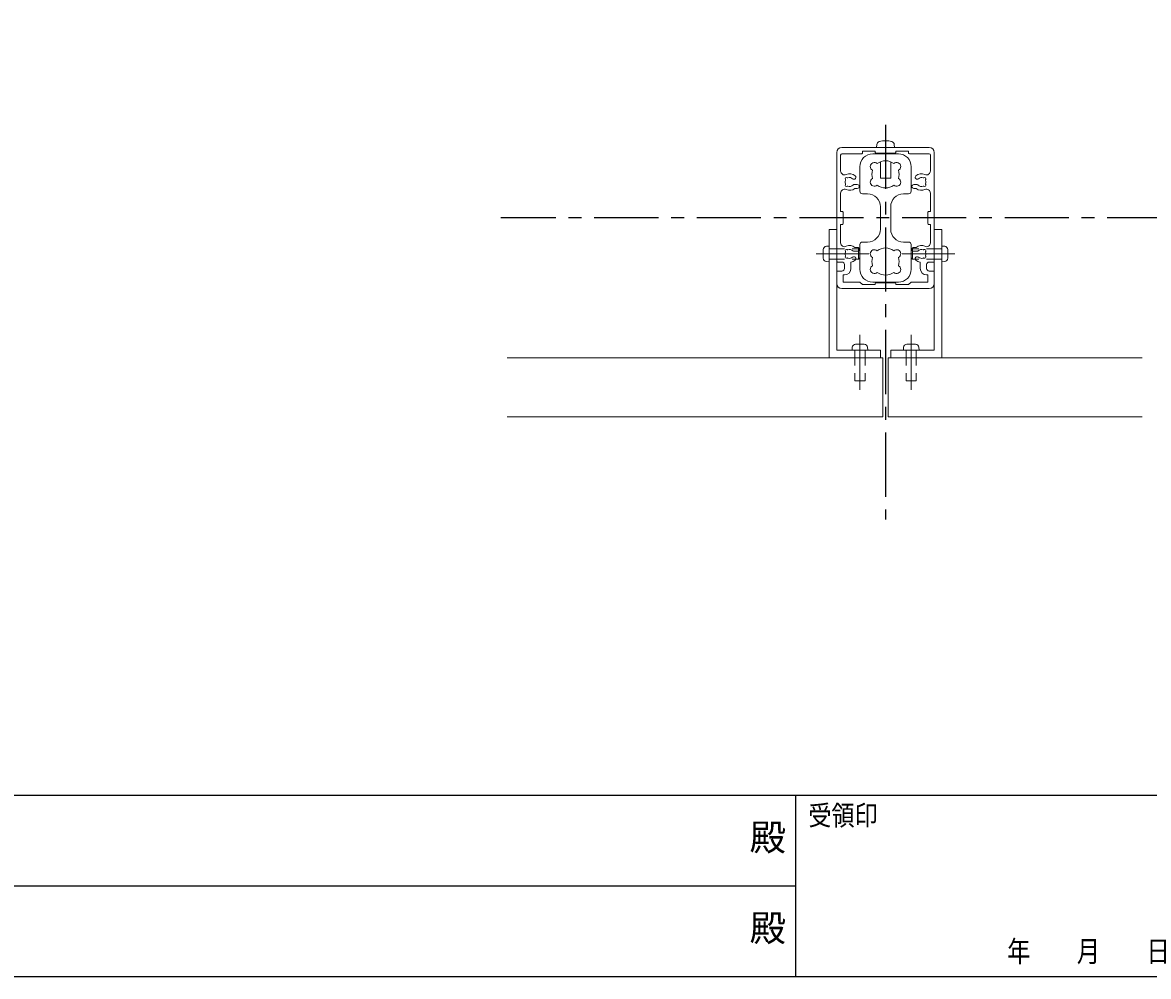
# Model space of a CAD drawing. Units: millimetres at full size, sheet at 1:5; details may follow other scales. Extents: x -1050 to 1050, y -742 to 742.
# Drawn here: x -338.4 to 100.5, y -707.5 to -335.6 of the extents above; entities that cross this region are included whole.
import ezdxf
from ezdxf.enums import TextEntityAlignment as Align

# ---------------------------------------------------------------- set-up
doc = ezdxf.new("R2010")
doc.units = ezdxf.units.MM
doc.header["$LTSCALE"] = 5
doc.linetypes.add('CHAIN1', pattern=[8, 5, -1, 1, -1])
doc.linetypes.add('DASHED1', pattern=[1.8, 1.2, -0.6])
doc.layers.add('0-0_通り芯', color=7, linetype='CHAIN1')
doc.layers.add('1-5_図枠1_1', color=7, linetype='Continuous')
for name, color, linetype, lineweight in [('0-4_手摺部材', 92, 'Continuous', 20), ('0-6_パネル', 4, 'Continuous', 20), ('0-A_支柱', 6, 'Continuous', 20), ('0-B_足元', 4, 'Continuous', 20)]:
    doc.layers.add(name, color=color, linetype=linetype, lineweight=lineweight)
doc.styles.add('ＭＳ 明朝', font='')
doc.styles.get('ＭＳ 明朝').set_extended_font_data('MS Mincho')

msp = doc.modelspace()

# ---------------------------------------------------------------- linework, layer by layer
at = {"layer": '0-0_通り芯'}
for p, q in [((-1.98, -375.457), (-1.98, -529.293)), ((909.462, -411.793), (-151.98, -411.793))]:
    msp.add_line(p, q, dxfattribs=at)
at = {"layer": '0-4_手摺部材'}
for p, q in [((-5.48, -384.293), (1.52, -384.293)), ((-23.98, -416.293), (-20.98, -416.293)), ((-23.98, -416.293), (-23.98, -466.293)), ((20.02, -416.293), (17.02, -416.293)), ((20.02, -416.293), (20.02, -466.293)), ((-26.255, -424.132), (-26.255, -427.454)), ((-25.057, -422.825), (-23.98, -422.73)), ((-12.48, -427.793), (-12.48, -424.602)), ((-11.98, -424.293), (-12.23, -424.043)), ((8.02, -424.293), (8.27, -424.043)), ((8.52, -427.793), (8.52, -424.602)), ((21.097, -422.825), (20.02, -422.73)), ((22.295, -424.132), (22.295, -427.454)), ((-25.057, -428.761), (-23.98, -428.855)), ((-13.556, -427.793), (-12.48, -427.793)), ((-11.98, -427.293), (-12.48, -427.793)), ((8.02, -427.293), (8.52, -427.793)), ((9.597, -427.793), (8.52, -427.793)), ((21.097, -428.761), (20.02, -428.855)), ((-14.948, -462.216), (-15.042, -463.293)), ((-13.641, -461.018), (-10.319, -461.018)), ((-9.012, -462.216), (-8.917, -463.293)), ((5.052, -462.216), (4.958, -463.293)), ((9.681, -461.018), (6.359, -461.018)), ((10.988, -462.216), (11.083, -463.293))]:
    msp.add_line(p, q, dxfattribs=at)
at = {"layer": '0-4_手摺部材', "linetype": 'DASHED1'}
for p, q in [((-23.98, -423.793), (-12.516, -423.793)), ((-12.516, -423.793), (-12.48, -423.793)), ((-12.23, -424.043), (-12.48, -423.793)), ((-12.48, -424.602), (-12.48, -423.793)), ((8.27, -424.043), (8.52, -423.793)), ((8.556, -423.793), (8.52, -423.793)), ((8.52, -424.602), (8.52, -423.793)), ((20.02, -423.793), (8.556, -423.793)), ((-23.98, -427.793), (-13.556, -427.793)), ((20.02, -427.793), (9.597, -427.793)), ((-9.98, -463.293), (-9.98, -475.293)), ((6.02, -463.293), (6.02, -475.293))]:
    msp.add_line(p, q, dxfattribs=at)
at = {"layer": '0-4_手摺部材', "linetype": 'CHAIN1'}
for p, q in [((-28.96, -425.793), (-8.48, -425.793)), ((-28.96, -425.793), (-8.48, -425.793)), ((25, -425.793), (4.52, -425.793)), ((-11.98, -457.346), (-11.98, -478.793)), ((8.02, -457.346), (8.02, -478.793))]:
    msp.add_line(p, q, dxfattribs=at)
at = {"layer": '0-4_手摺部材'}
for points in [[(-20.98, -416.293), (-20.98, -463.293), (-3.98, -463.293), (-3.98, -466.293)], [(17.02, -416.293), (17.02, -463.293), (0.02, -463.293), (0.02, -466.293)]]:
    msp.add_lwpolyline(points, dxfattribs=at)
at = {"layer": '0-4_手摺部材', "linetype": 'DASHED1'}
for points in [[(-13.98, -463.293), (-13.98, -475.293), (-9.98, -475.293)], [(10.02, -463.293), (10.02, -475.293), (6.02, -475.293)]]:
    msp.add_lwpolyline(points, dxfattribs=at)
at = {"layer": '0-4_手摺部材'}
for centre, start, end in [((-24.942, -424.132), 95, 180), ((20.982, -424.132), 0, 85), ((-24.942, -427.454), 180, 265), ((20.982, -427.454), 275, 360), ((-13.641, -462.331), 90, 175), ((-10.319, -462.331), 5, 90), ((6.359, -462.331), 90, 175), ((9.681, -462.331), 5, 90)]:
    msp.add_arc(centre, 1.312, start, end, dxfattribs=at)
at = {"layer": '0-6_パネル'}
for p, q in [((-149.48, -466.293), (-2.98, -466.293)), ((-2.98, -466.293), (-2.98, -489.293)), ((-0.98, -466.293), (-0.98, -489.293)), ((98.02, -466.293), (-0.98, -466.293)), ((-2.98, -489.293), (-149.48, -489.293)), ((-0.98, -489.293), (98.02, -489.293))]:
    msp.add_line(p, q, dxfattribs=at)
at = {"layer": '0-A_支柱'}
for p, q in [((15.02, -384.293), (-18.98, -384.293)), ((-5.98, -385.793), (-5.98, -386.243)), ((-5.382, -383.174), (-5.48, -384.293)), ((-5.48, -384.293), (1.52, -384.293)), ((1.422, -383.174), (1.52, -384.293)), ((2.02, -385.793), (2.02, -386.243)), ((2.02, -385.793), (7.02, -385.793)), ((7.02, -386.493), (7.02, -385.793)), ((-20.98, -386.293), (-20.98, -428.693)), ((-19.48, -393.485), (-19.48, -387.293)), ((-11.28, -386.793), (-18.98, -386.793)), ((-5.68, -386.543), (1.72, -386.543)), ((-3.98, -386.793), (-3.98, -386.543)), ((0.02, -386.543), (0.02, -386.793)), ((7.32, -386.793), (15.02, -386.793)), ((15.52, -393.485), (15.52, -387.293)), ((17.02, -428.693), (17.02, -386.293)), ((-14.303, -398.793), (-12.98, -398.793)), ((10.343, -398.793), (9.02, -398.793)), ((-19.48, -409.293), (-19.48, -402.101)), ((-13.903, -400.293), (-12.98, -400.293)), ((9.943, -400.293), (9.02, -400.293)), ((15.52, -409.293), (15.52, -402.101)), ((-19.48, -409.293), (-18.78, -409.293)), ((-18.48, -409.593), (-18.48, -413.993)), ((14.52, -409.593), (14.52, -413.993)), ((15.52, -409.293), (14.82, -409.293)), ((-19.48, -414.293), (-18.78, -414.293)), ((-19.48, -421.485), (-19.48, -414.293)), ((15.52, -414.293), (14.82, -414.293)), ((15.52, -421.485), (15.52, -414.293)), ((-14.303, -424.793), (-12.98, -424.793)), ((-13.903, -423.293), (-12.98, -423.293)), ((9.943, -423.293), (9.02, -423.293)), ((10.343, -424.793), (9.02, -424.793)), ((-18.98, -428.993), (-20.68, -428.993)), ((-17.98, -431.493), (-17.98, -429.993)), ((-15.48, -431.493), (-15.48, -429.004)), ((11.52, -431.493), (11.52, -429.004)), ((14.02, -431.493), (14.02, -429.993)), ((15.02, -428.993), (16.72, -428.993)), ((-20.98, -432.793), (-20.98, -437.293)), ((-20.68, -432.493), (-18.98, -432.493)), ((-18.48, -433.993), (-17.98, -433.993)), ((-18.48, -436.793), (-18.48, -433.993)), ((14.52, -433.993), (14.02, -433.993)), ((14.52, -436.793), (14.52, -433.993)), ((16.72, -432.493), (15.02, -432.493)), ((17.02, -437.293), (17.02, -432.793)), ((-18.48, -436.793), (-11.98, -436.793)), ((-10.98, -437.793), (-11.98, -436.793)), ((-10.98, -437.793), (-5.98, -437.793)), ((-5.98, -437.793), (-5.98, -437.343)), ((-5.68, -437.043), (1.72, -437.043)), ((2.02, -437.793), (2.02, -437.343)), ((2.02, -437.793), (7.02, -437.793)), ((7.02, -437.793), (8.02, -436.793)), ((14.52, -436.793), (8.02, -436.793)), ((-18.98, -439.293), (15.02, -439.293))]:
    msp.add_line(p, q, dxfattribs=at)
for points in [[(-10.98, -386.493), (-10.98, -385.793), (-5.98, -385.793)], [(0.02, -389.885), (0.02, -396.293), (-3.98, -396.293), (-3.98, -389.885)]]:
    msp.add_lwpolyline(points, dxfattribs=at)
for centre, radius, start, end in [((-1.98, -390.693), 9, 74.11915, 105.88085), ((-18.98, -386.293), 2, 90, 180), ((-5.68, -386.243), 0.3, 180, 270), ((-4.087, -383.287), 1.3, 105.88085, 175), ((0.127, -383.287), 1.3, 5, 74.11915), ((1.72, -386.243), 0.3, 270, 360), ((15.02, -386.293), 2, 0, 90), ((-18.98, -387.293), 0.5, 90, 180), ((-11.28, -386.493), 0.3, 270, 360), ((7.32, -386.493), 0.3, 180, 270), ((15.02, -387.293), 0.5, 0, 90), ((-17.98, -393.485), 1.5, 180, 294.90106), ((-15.98, -397.793), 3.25, 47.4576, 114.90106), ((12.02, -397.793), 3.25, 65.09894, 132.5424), ((14.02, -393.485), 1.5, 245.09894, 360), ((-15.98, -397.793), 1.75, 157.5799, 202.4201), ((-17.217, -396.555), 0.5, 55.28656, 214.71344), ((-17.217, -399.03), 0.5, 145.28656, 304.71344), ((-17.875, -397.011), 0.3, 337.5799, 34.71344), ((-17.875, -398.575), 0.3, 325.28656, 22.4201), ((-16.762, -395.898), 0.3, 235.28656, 292.4201), ((-16.762, -399.688), 0.3, 67.5799, 124.71344), ((-15.98, -397.793), 1.75, 47.4576, 112.4201), ((-15.98, -397.793), 1.75, 247.5799, 318.18969), ((-14.29, -395.951), 0.75, 227.4576, 47.4576), ((-14.303, -399.293), 0.5, 90, 138.18969), ((-12.98, -399.543), 0.75, 270, 90), ((9.02, -399.543), 0.75, 90, 270), ((10.33, -395.951), 0.75, 132.5424, 312.5424), ((10.343, -399.293), 0.5, 41.81031, 90), ((12.02, -397.793), 1.75, 221.81031, 292.4201), ((12.02, -397.793), 1.75, 67.5799, 132.5424), ((12.802, -395.898), 0.3, 247.5799, 304.71344), ((12.802, -399.688), 0.3, 55.28656, 112.4201), ((13.257, -396.555), 0.5, 325.28656, 124.71344), ((13.257, -399.03), 0.5, 235.28656, 34.71344), ((13.915, -397.011), 0.3, 145.28656, 202.4201), ((13.915, -398.575), 0.3, 157.5799, 214.71344), ((12.02, -397.793), 1.75, 337.5799, 22.4201), ((-17.98, -402.101), 1.5, 65.09894, 180), ((-15.98, -397.793), 3.25, 245.09894, 309.71514), ((12.02, -397.793), 3.25, 230.28486, 294.90106), ((14.02, -402.101), 1.5, 0, 114.90106), ((-18.78, -409.593), 0.3, 0, 90), ((14.82, -409.593), 0.3, 90, 180), ((-18.78, -413.993), 0.3, 270, 360), ((14.82, -413.993), 0.3, 180, 270), ((-17.98, -421.485), 1.5, 180, 294.90106), ((-15.98, -425.793), 1.75, 157.5799, 202.4201), ((-17.217, -424.555), 0.5, 55.28656, 214.71344), ((-17.875, -425.011), 0.3, 337.5799, 34.71344), ((-15.98, -425.793), 3.25, 50.28486, 114.90106), ((-16.762, -423.898), 0.3, 235.28656, 292.4201), ((-15.98, -425.793), 1.75, 41.81031, 112.4201), ((-14.303, -424.293), 0.5, 221.81031, 270), ((-12.98, -424.043), 0.75, 270, 90), ((9.02, -424.043), 0.75, 90, 270), ((12.02, -425.793), 3.25, 65.09894, 129.71514), ((10.343, -424.293), 0.5, 270, 318.18969), ((12.02, -425.793), 1.75, 67.5799, 138.18969), ((12.802, -423.898), 0.3, 247.5799, 304.71344), ((13.257, -424.555), 0.5, 325.28656, 124.71344), ((14.02, -421.485), 1.5, 245.09894, 360), ((13.915, -425.011), 0.3, 145.28656, 202.4201), ((12.02, -425.793), 1.75, 337.5799, 22.4201), ((-20.68, -428.693), 0.3, 180, 270), ((-18.98, -429.993), 1, 0, 90), ((-17.217, -427.03), 0.5, 145.28656, 304.71344), ((-17.875, -426.575), 0.3, 325.28656, 22.4201), ((-16.762, -427.688), 0.3, 67.5799, 124.71344), ((-15.98, -425.793), 1.75, 247.5799, 312.5424), ((-15.98, -425.793), 3.25, 278.84988, 312.5424), ((-14.29, -427.635), 0.75, 312.5424, 132.5424), ((10.33, -427.635), 0.75, 47.4576, 227.4576), ((12.02, -425.793), 3.25, 227.4576, 261.15012), ((12.02, -425.793), 1.75, 227.4576, 292.4201), ((12.802, -427.688), 0.3, 55.28656, 112.4201), ((13.257, -427.03), 0.5, 235.28656, 34.71344), ((13.915, -426.575), 0.3, 157.5799, 214.71344), ((15.02, -429.993), 1, 90, 180), ((16.72, -428.693), 0.3, 270, 360), ((-20.68, -432.793), 0.3, 90, 180), ((-18.98, -431.493), 1, 270, 360), ((-17.98, -431.493), 2.5, 270, 360), ((14.02, -431.493), 2.5, 180, 270), ((15.02, -431.493), 1, 180, 270), ((16.72, -432.793), 0.3, 0, 90), ((-18.98, -437.293), 2, 180, 270), ((-5.68, -437.343), 0.3, 90, 180), ((1.72, -437.343), 0.3, 0, 90), ((15.02, -437.293), 2, 270, 360)]:
    msp.add_arc(centre, radius, start, end, dxfattribs=at)
at = {"layer": '0-B_足元'}
for p, q in [((-6.98, -386.793), (3.02, -386.793)), ((-11.98, -401.393), (-11.98, -391.793)), ((8.02, -401.393), (8.02, -391.793)), ((-8.98, -402.393), (-10.98, -402.393)), ((5.02, -402.393), (7.02, -402.393)), ((-3.98, -407.393), (-3.98, -416.193)), ((0.02, -407.393), (0.02, -416.193)), ((-8.98, -421.193), (-10.98, -421.193)), ((5.02, -421.193), (7.02, -421.193)), ((-11.98, -422.193), (-11.98, -431.793)), ((8.02, -422.193), (8.02, -431.793)), ((-6.98, -436.793), (3.02, -436.793))]:
    msp.add_line(p, q, dxfattribs=at)
for centre, radius, start, end in [((-6.98, -391.793), 5, 90, 180), ((-6.321, -391.753), 1.6, 46.3184, 243.6816), ((-1.98, -394.793), 5.3, 52.3632, 127.6368), ((2.362, -391.753), 1.6, 296.3184, 133.6816), ((3.02, -391.793), 5, 0, 90), ((-1.98, -394.793), 5.3, 162.3632, 197.6368), ((-1.98, -394.793), 5.3, 342.3632, 17.6368), ((-6.321, -397.833), 1.6, 116.3184, 313.6816), ((-1.98, -394.793), 5.3, 232.36321, 307.63679), ((2.362, -397.833), 1.6, 226.3184, 63.6816), ((-10.98, -401.393), 1, 180, 270), ((-8.98, -407.393), 5, 0, 90), ((5.02, -407.393), 5, 90, 180), ((7.02, -401.393), 1, 270, 360), ((-8.98, -416.193), 5, 270, 360), ((5.02, -416.193), 5, 180, 270), ((-10.98, -422.193), 1, 90, 180), ((7.02, -422.193), 1, 0, 90), ((-6.321, -425.753), 1.6, 46.3184, 243.6816), ((-1.98, -428.793), 5.3, 52.36321, 127.63679), ((2.362, -425.753), 1.6, 296.3184, 133.6816), ((-1.98, -428.793), 5.3, 162.3632, 197.6368), ((-1.98, -428.793), 5.3, 342.3632, 17.6368), ((-6.98, -431.793), 5, 180, 270), ((-6.321, -431.833), 1.6, 116.3184, 313.6816), ((-1.98, -428.793), 5.3, 232.3632, 307.6368), ((2.362, -431.833), 1.6, 226.3184, 63.6816), ((3.02, -431.793), 5, 270, 360)]:
    msp.add_arc(centre, radius, start, end, dxfattribs=at)
at = {"layer": '1-5_図枠1_1'}
for p, q in [((-990, -636.793), (990, -636.793)), ((-37.121, -636.793), (-37.121, -707.5)), ((-990, -672.146), (-37.121, -672.146))]:
    msp.add_line(p, q, dxfattribs=at)
msp.add_lwpolyline([(-990, 682.5), (-990, -707.5), (990, -707.5)], dxfattribs=at)

# ---------------------------------------------------------------- texts
at = {"layer": '1-5_図枠1_1', "style": 'ＭＳ 明朝'}
for s, height, width, p in [('受領印', 7.776, 0.85, (-32.071, -650.934)), ('年\u3000\u3000月\u3000\u3000日', 8.294, 0.8, (45.454, -704.318))]:
    msp.add_text(s, height=height, dxfattribs=dict(at, width=width)).set_placement(p, align=Align.BOTTOM_LEFT)
for p in [(-54.956, -661.527), (-54.956, -696.88)]:
    msp.add_text('殿', height=10.37, dxfattribs=at).set_placement(p, align=Align.BOTTOM_LEFT)

doc.saveas('drawing.dxf')
